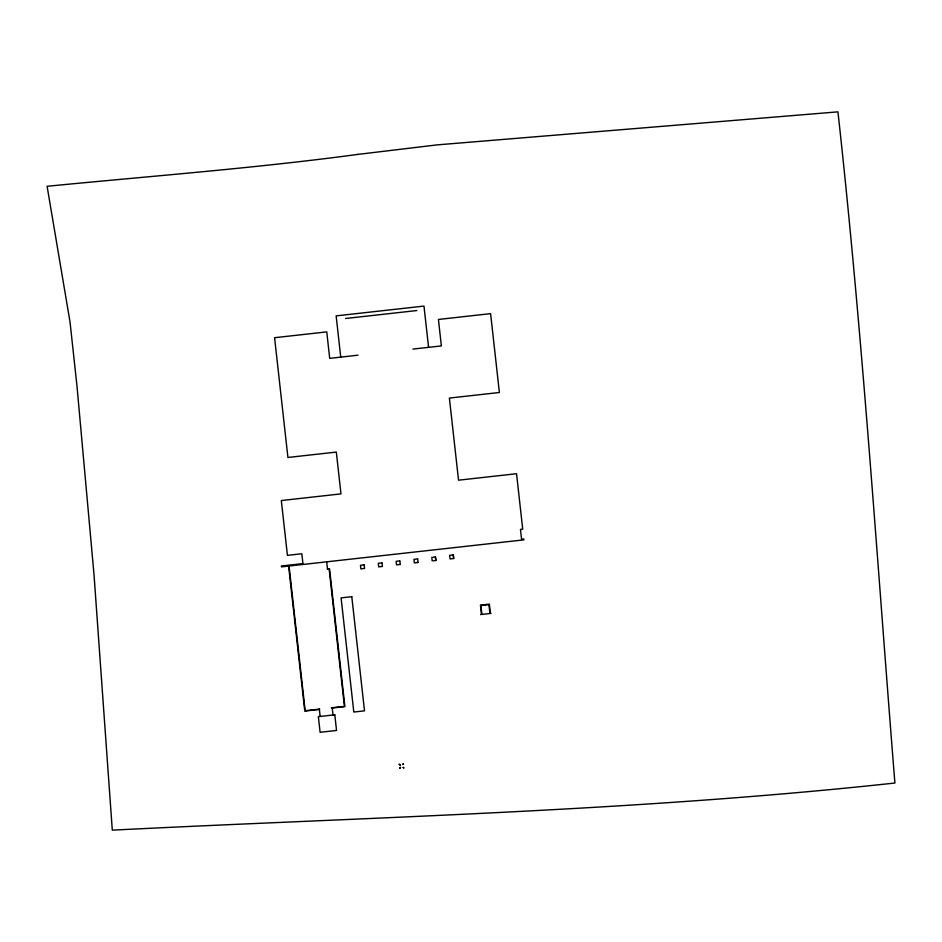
<?xml version="1.0" encoding="UTF-8"?>
<svg xmlns="http://www.w3.org/2000/svg" width="942" height="942" viewBox="0 0 942 942"><rect width="100%" height="100%" fill="white"/><g stroke="black" fill="none" stroke-linecap="round" stroke-linejoin="round"><path stroke-width="1.41" d="M345.584 318.49L416.929 310.542M358.007 355.193L329.7 358.349L326.756 331.89L274.581 337.707L287.922 457.471L336.318 452.078L340.98 493.891L281.317 500.543L287.428 555.368L301.829 553.766L302.924 563.575L281.387 565.977L281.481 566.86L523.905 539.86L523.811 538.965L521.562 539.224L520.467 529.416L522.716 529.157L516.546 473.72L458.542 480.185L449.393 398.066L499.39 392.496L490.605 313.639L438.43 319.456L441.374 345.914L412.879 349.082M327.463 568.98L329.547 568.756L344.902 706.606L332.008 708.043M364.024 564.894L360.468 565.294L360.857 568.862L364.424 568.462M381.863 562.904L378.295 563.304L378.696 566.872L382.264 566.472M399.702 560.914L396.135 561.314L396.535 564.882L400.103 564.482M417.542 558.936L413.974 559.324L414.362 562.892L417.93 562.504M432.99 557.205L435.369 556.946L435.769 560.514L433.391 560.773M480.608 614.561L491.147 613.383M319.715 709.102L305.184 710.727L289.064 566.024M331.348 707.807L344.419 706.359L329.135 569.098L327.498 569.286L326.674 561.832M319.103 709.479L304.772 711.069L288.617 566.071M490.335 613.03L489.345 604.105L480.432 605.105L481.421 614.019M489.84 612.63L488.945 604.611L480.926 605.494L481.821 613.525M453.361 554.944L453.761 558.512M428.575 347.339L423.982 306.091L336.141 315.876L340.733 357.124M435.522 556.934L435.922 560.502M431.801 557.346L432.201 560.914M417.683 558.912L418.083 562.48M399.855 560.902L400.244 564.47M382.016 562.892L382.417 566.46M364.177 564.87L364.578 568.438M332.208 707.713L333.021 715.002M319.326 709.149L320.139 716.438M400.491 767.377L399.691 768.378L400.491 767.377M402.823 764.445L403.341 763.809L402.823 764.445M357.807 154.406C254.575 168.312 150.708 176.072 47.1 186.292L70.014 321.881L76.95 385.761L94.059 575.138L112.298 830.149C373.291 816.997 634.92 811.262 894.9 783.026C876.955 559.218 862.648 335.069 837.944 111.851L437.123 144.88L357.807 154.406M453.208 554.956L449.64 555.356L450.041 558.924L453.608 558.524L453.208 554.956M351.79 596.698L341.086 597.887L353.803 712.034L364.507 710.845L351.79 596.698M334.799 714.801L318.361 716.638L320.103 732.299L336.541 730.462L334.799 714.801M400.232 765.069L399.231 764.268L400.232 765.069M403.164 767.412L403.8 767.918L403.164 767.412"/></g></svg>
